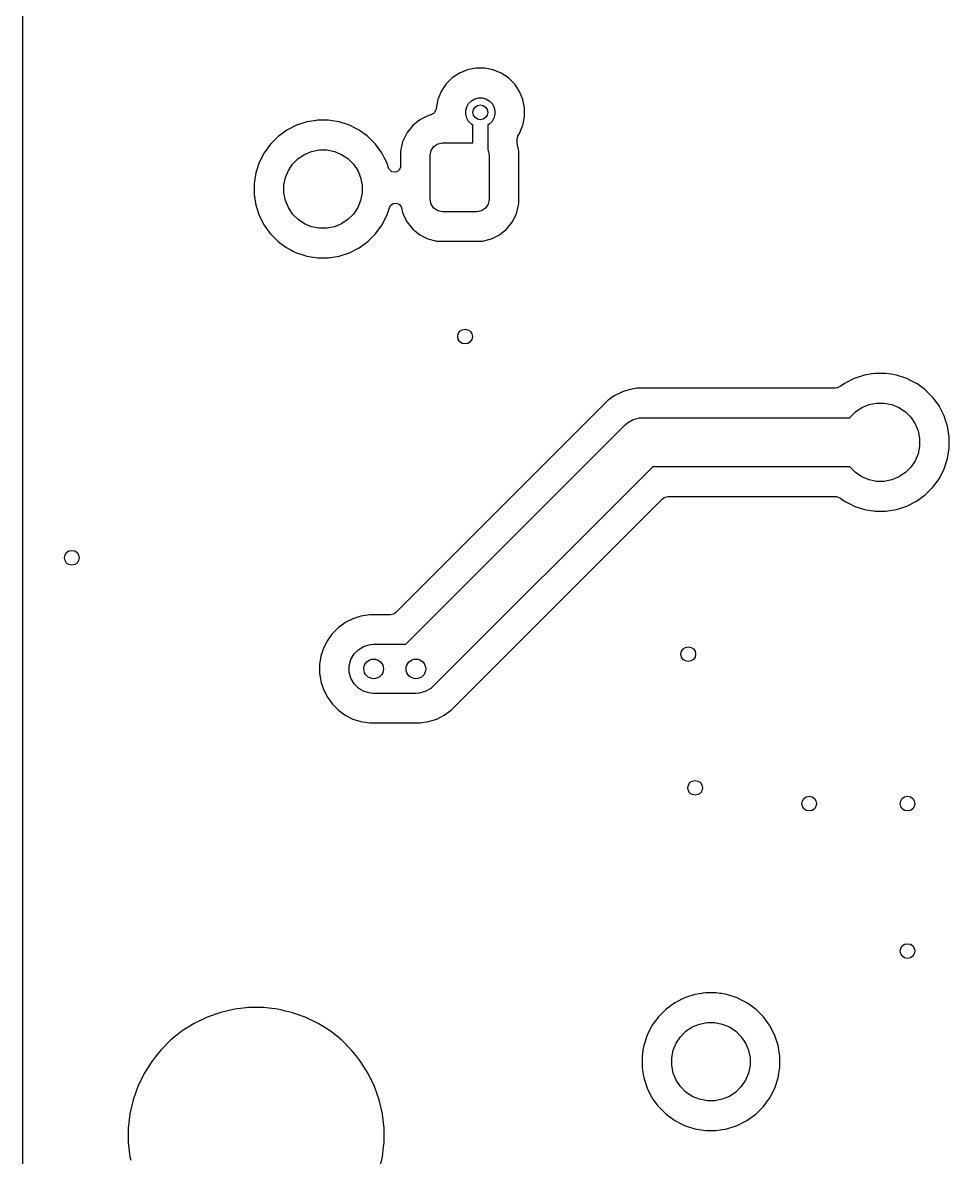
# Model space of a CAD drawing. Header units: inches. Extents: x 1.32 to 5.22, y -7.01 to -1.14.
# Drawn here: x 1.319 to 2.061, y -3.827 to -2.918 of the extents above; entities that cross this region are included whole.
import ezdxf

# ---------------------------------------------------------------- set-up
doc = ezdxf.new("R2010")
doc.units = ezdxf.units.IN
doc.header["$MEASUREMENT"] = 0
doc.layers.add('B.Cu', color=153, linetype='CONTINUOUS', true_color=0x4d7fc4)

msp = doc.modelspace()

# ---------------------------------------------------------------- linework, layer by layer
at = {"layer": 'B.Cu', "linetype": 'CONTINUOUS'}
for p, q in [((1.31892, -3.04684), (1.31892, -2.82886)), ((1.66864, -2.95835), (1.66283, -2.96223)), ((1.67509, -2.95567), (1.66864, -2.95835)), ((1.66864, -2.95835), (1.66864, -2.95835)), ((1.66864, -2.95835), (1.66864, -2.95835)), ((1.68194, -2.95431), (1.67509, -2.95567)), ((1.67509, -2.95567), (1.67509, -2.95567)), ((1.67509, -2.95567), (1.67509, -2.95567)), ((1.68892, -2.95431), (1.68194, -2.95431)), ((1.68194, -2.95431), (1.68194, -2.95431)), ((1.68194, -2.95431), (1.68194, -2.95431)), ((1.68893, -2.95431), (1.68892, -2.95431)), ((1.68892, -2.95431), (1.68892, -2.95431)), ((1.69577, -2.95567), (1.68893, -2.95431)), ((1.70223, -2.95835), (1.69577, -2.95567)), ((1.69577, -2.95567), (1.69577, -2.95567)), ((1.69577, -2.95567), (1.69577, -2.95567)), ((1.70803, -2.96223), (1.70223, -2.95835)), ((1.70223, -2.95835), (1.70223, -2.95835)), ((1.70223, -2.95835), (1.70223, -2.95835)), ((1.70223, -2.95835), (1.70223, -2.95835)), ((1.70223, -2.95835), (1.70223, -2.95835)), ((1.6579, -2.96716), (1.65402, -2.97297)), ((1.66283, -2.96223), (1.6579, -2.96716)), ((1.6579, -2.96716), (1.6579, -2.96716)), ((1.6579, -2.96716), (1.6579, -2.96716)), ((1.66283, -2.96223), (1.66283, -2.96223)), ((1.66283, -2.96223), (1.66283, -2.96223)), ((1.71297, -2.96716), (1.70803, -2.96223)), ((1.70803, -2.96223), (1.70803, -2.96223)), ((1.70803, -2.96223), (1.70803, -2.96223)), ((1.71685, -2.97297), (1.71297, -2.96716)), ((1.71297, -2.96716), (1.71297, -2.96716)), ((1.71297, -2.96716), (1.71297, -2.96716)), ((1.65134, -2.97942), (1.64998, -2.98627)), ((1.65401, -2.97297), (1.65134, -2.97942)), ((1.65134, -2.97942), (1.65134, -2.97942)), ((1.65134, -2.97942), (1.65134, -2.97942)), ((1.65402, -2.97297), (1.65401, -2.97297)), ((1.65402, -2.97297), (1.65402, -2.97297)), ((1.67824, -2.98039), (1.68091, -2.97885)), ((1.68091, -2.97885), (1.68389, -2.97805)), ((1.68389, -2.97805), (1.68697, -2.97805)), ((1.68697, -2.97805), (1.68995, -2.97885)), ((1.68995, -2.97885), (1.69262, -2.98039)), ((1.71952, -2.97942), (1.71685, -2.97297)), ((1.71685, -2.97297), (1.71685, -2.97297)), ((1.72087, -2.98619), (1.71952, -2.97942)), ((1.71952, -2.97942), (1.71952, -2.97942)), ((1.64961, -2.98824), (1.64812, -2.99055)), ((1.64978, -2.98765), (1.64961, -2.98824)), ((1.64995, -2.98651), (1.64978, -2.98765)), ((1.64996, -2.98651), (1.64995, -2.98651)), ((1.64998, -2.98627), (1.64996, -2.98651)), ((1.67372, -2.98822), (1.67452, -2.98524)), ((1.67372, -2.99131), (1.67372, -2.98822)), ((1.67452, -2.98524), (1.67606, -2.98257)), ((1.67606, -2.98257), (1.67824, -2.98039)), ((1.69262, -2.98039), (1.6948, -2.98257)), ((1.6948, -2.98257), (1.69635, -2.98524)), ((1.69635, -2.98524), (1.69714, -2.98822)), ((1.69714, -2.98822), (1.69714, -2.99131)), ((1.72089, -2.98626), (1.72087, -2.98619)), ((1.72089, -2.99326), (1.72089, -2.98626)), ((1.54654, -2.9974), (1.53828, -3.00008)), ((1.55225, -2.9965), (1.54654, -2.9974)), ((1.55282, -2.99641), (1.55225, -2.9965)), ((1.55511, -2.99604), (1.55282, -2.99641)), ((1.56379, -2.99604), (1.55511, -2.99604)), ((1.56665, -2.9965), (1.56379, -2.99604)), ((1.56379, -2.99604), (1.56379, -2.99604)), ((1.56689, -2.99653), (1.56665, -2.9965)), ((1.57236, -2.9974), (1.56689, -2.99653)), ((1.58061, -3.00008), (1.57236, -2.9974)), ((1.57236, -2.9974), (1.57236, -2.9974)), ((1.63698, -2.99564), (1.6313, -3.0002)), ((1.64349, -2.9924), (1.63698, -2.99564)), ((1.6435, -2.9924), (1.64349, -2.9924)), ((1.64585, -2.99182), (1.6435, -2.9924)), ((1.6435, -2.9924), (1.6435, -2.9924)), ((1.64787, -2.99077), (1.64585, -2.99182)), ((1.64812, -2.99055), (1.64787, -2.99077)), ((1.67452, -2.99428), (1.67372, -2.99131)), ((1.67606, -2.99695), (1.67452, -2.99428)), ((1.67824, -2.99913), (1.67606, -2.99695)), ((1.6948, -2.99695), (1.69262, -2.99913)), ((1.69635, -2.99428), (1.6948, -2.99695)), ((1.69714, -2.99131), (1.69635, -2.99428)), ((1.71977, -2.99887), (1.72087, -2.99334)), ((1.72087, -2.99334), (1.72089, -2.99326)), ((1.53055, -3.00402), (1.52353, -3.00912)), ((1.53828, -3.00008), (1.53055, -3.00402)), ((1.53828, -3.00008), (1.53828, -3.00008)), ((1.53828, -3.00008), (1.53828, -3.00008)), ((1.58575, -3.0027), (1.58061, -3.00008)), ((1.58061, -3.00008), (1.58061, -3.00008)), ((1.58833, -3.00402), (1.58575, -3.0027)), ((1.58575, -3.0027), (1.58575, -3.0027)), ((1.58575, -3.0027), (1.58575, -3.0027)), ((1.58835, -3.00402), (1.58833, -3.00402)), ((1.58864, -3.00424), (1.58835, -3.00402)), ((1.58866, -3.00425), (1.58864, -3.00424)), ((1.59469, -3.00863), (1.58866, -3.00425)), ((1.62674, -3.00588), (1.62351, -3.01239)), ((1.6313, -3.0002), (1.62674, -3.00588)), ((1.62674, -3.00588), (1.62674, -3.00588)), ((1.6313, -3.0002), (1.6313, -3.0002)), ((1.67953, -2.99988), (1.67824, -2.99913)), ((1.67953, -3.01417), (1.67953, -2.99988)), ((1.69262, -2.99913), (1.69134, -2.99988)), ((1.69134, -2.99988), (1.69134, -3.0196)), ((1.71617, -3.00757), (1.71685, -3.00656)), ((1.71685, -3.00656), (1.71952, -3.0001)), ((1.71952, -3.0001), (1.71977, -2.99887)), ((1.51739, -3.01526), (1.51229, -3.02228)), ((1.52353, -3.00912), (1.51739, -3.01526)), ((1.51739, -3.01526), (1.51739, -3.01526)), ((1.52353, -3.00912), (1.52353, -3.00912)), ((1.59537, -3.00912), (1.59469, -3.00863)), ((1.60151, -3.01526), (1.59537, -3.00912)), ((1.59537, -3.00912), (1.59537, -3.00912)), ((1.59537, -3.00912), (1.59537, -3.00912)), ((1.59537, -3.00912), (1.59537, -3.00912)), ((1.60575, -3.0211), (1.60151, -3.01526)), ((1.60151, -3.01526), (1.60151, -3.01526)), ((1.60151, -3.01526), (1.60151, -3.01526)), ((1.60151, -3.01526), (1.60151, -3.01526)), ((1.6235, -3.0124), (1.62174, -3.01947)), ((1.62351, -3.01239), (1.6235, -3.0124)), ((1.64816, -3.01706), (1.65135, -3.01492)), ((1.65135, -3.01492), (1.65512, -3.01417)), ((1.65512, -3.01417), (1.67953, -3.01417)), ((1.71498, -3.01154), (1.71518, -3.01016)), ((1.71498, -3.01427), (1.71498, -3.01154)), ((1.71502, -3.01486), (1.71498, -3.01427)), ((1.71509, -3.01545), (1.71502, -3.01486)), ((1.7152, -3.01603), (1.71509, -3.01545)), ((1.71518, -3.01016), (1.71555, -3.00891)), ((1.71605, -3.01947), (1.7152, -3.01603)), ((1.71555, -3.00891), (1.71617, -3.00757)), ((1.51229, -3.02228), (1.50835, -3.03002)), ((1.53947, -3.02683), (1.5446, -3.0234)), ((1.5446, -3.0234), (1.55031, -3.02104)), ((1.55031, -3.02104), (1.55636, -3.01984)), ((1.55636, -3.01984), (1.56254, -3.01984)), ((1.56254, -3.01984), (1.56859, -3.02104)), ((1.56859, -3.02104), (1.5743, -3.0234)), ((1.5743, -3.0234), (1.57943, -3.02683)), ((1.60661, -3.02228), (1.60575, -3.0211)), ((1.6085, -3.02599), (1.60661, -3.02228)), ((1.62174, -3.01947), (1.62163, -3.0211)), ((1.62163, -3.0211), (1.62163, -3.03261)), ((1.64528, -3.02402), (1.64602, -3.02025)), ((1.64528, -3.05945), (1.64528, -3.02402)), ((1.64602, -3.02025), (1.64816, -3.01706)), ((1.69134, -3.0196), (1.69177, -3.02025)), ((1.69177, -3.02025), (1.69252, -3.02402)), ((1.69252, -3.02402), (1.69252, -3.05945)), ((1.71616, -3.0211), (1.71605, -3.01947)), ((1.71616, -3.04684), (1.71616, -3.0211)), ((1.50835, -3.03002), (1.50567, -3.03827)), ((1.50835, -3.03002), (1.50835, -3.03002)), ((1.50835, -3.03002), (1.50835, -3.03002)), ((1.53167, -3.03633), (1.5351, -3.0312)), ((1.5351, -3.0312), (1.53947, -3.02683)), ((1.57943, -3.02683), (1.5838, -3.0312)), ((1.5838, -3.0312), (1.58723, -3.03633)), ((1.61055, -3.03002), (1.6085, -3.02599)), ((1.61132, -3.03241), (1.61055, -3.03002)), ((1.61055, -3.03002), (1.61055, -3.03002)), ((1.6119, -3.03419), (1.61132, -3.03241)), ((1.61132, -3.03241), (1.61132, -3.03241)), ((1.61248, -3.03538), (1.6119, -3.03419)), ((1.62136, -3.03425), (1.62098, -3.03484)), ((1.62144, -3.03399), (1.62136, -3.03425)), ((1.62158, -3.03337), (1.62144, -3.03399)), ((1.62163, -3.03261), (1.62152, -3.03298)), ((1.62152, -3.03298), (1.62158, -3.03337)), ((1.50567, -3.03827), (1.50431, -3.04684)), ((1.5281, -3.04809), (1.52931, -3.04204)), ((1.52931, -3.04204), (1.53167, -3.03633)), ((1.58723, -3.03633), (1.58959, -3.04204)), ((1.58959, -3.04204), (1.59079, -3.04809)), ((1.61261, -3.03557), (1.61248, -3.03538)), ((1.61465, -3.03732), (1.61261, -3.03557)), ((1.61737, -3.03771), (1.61465, -3.03732)), ((1.61987, -3.03656), (1.61737, -3.03771)), ((1.62054, -3.03553), (1.61987, -3.03656)), ((1.62086, -3.03525), (1.62054, -3.03553)), ((1.62098, -3.03484), (1.62086, -3.03525)), ((1.31892, -3.43202), (1.31892, -3.04684)), ((1.50431, -3.04684), (1.50431, -3.05552)), ((1.5281, -3.05427), (1.5281, -3.04809)), ((1.59079, -3.04809), (1.59079, -3.05427)), ((1.71616, -3.06236), (1.71616, -3.04684)), ((1.50431, -3.05552), (1.50567, -3.06409)), ((1.52931, -3.06032), (1.5281, -3.05427)), ((1.53167, -3.06603), (1.52931, -3.06032)), ((1.58959, -3.06032), (1.58723, -3.06603)), ((1.59079, -3.05427), (1.58959, -3.06032)), ((1.64602, -3.06322), (1.64528, -3.05945)), ((1.69252, -3.05945), (1.69177, -3.06322)), ((1.50567, -3.06409), (1.50835, -3.07235)), ((1.5351, -3.07116), (1.53167, -3.06603)), ((1.53947, -3.07553), (1.5351, -3.07116)), ((1.5838, -3.07116), (1.57943, -3.07553)), ((1.58723, -3.06603), (1.5838, -3.07116)), ((1.61055, -3.07235), (1.61258, -3.06608)), ((1.61258, -3.06608), (1.6132, -3.06484)), ((1.6132, -3.06484), (1.61345, -3.06447)), ((1.61345, -3.06447), (1.61558, -3.06273)), ((1.61558, -3.06273), (1.61831, -3.06241)), ((1.61831, -3.06241), (1.62078, -3.06363)), ((1.62078, -3.06363), (1.62083, -3.06367)), ((1.62083, -3.06367), (1.62204, -3.0654)), ((1.62204, -3.0654), (1.62204, -3.06541)), ((1.62204, -3.06541), (1.62227, -3.0661)), ((1.62227, -3.0661), (1.6235, -3.07106)), ((1.6235, -3.07106), (1.6235, -3.07106)), ((1.6235, -3.07106), (1.6235, -3.07106)), ((1.6235, -3.07106), (1.62674, -3.07759)), ((1.64816, -3.06641), (1.64602, -3.06322)), ((1.65135, -3.06854), (1.64816, -3.06641)), ((1.65512, -3.06929), (1.65135, -3.06854)), ((1.68268, -3.06929), (1.65512, -3.06929)), ((1.68644, -3.06854), (1.68268, -3.06929)), ((1.68964, -3.06641), (1.68644, -3.06854)), ((1.69177, -3.06322), (1.68964, -3.06641)), ((1.71106, -3.07759), (1.71429, -3.07106)), ((1.71429, -3.07106), (1.71605, -3.064)), ((1.71605, -3.064), (1.71616, -3.06236)), ((1.50835, -3.07235), (1.50835, -3.07235)), ((1.50835, -3.07235), (1.50835, -3.07235)), ((1.50835, -3.07235), (1.51229, -3.08008)), ((1.51229, -3.08008), (1.51618, -3.08543)), ((1.5446, -3.07896), (1.53947, -3.07553)), ((1.55031, -3.08132), (1.5446, -3.07896)), ((1.5743, -3.07896), (1.56859, -3.08132)), ((1.57943, -3.07553), (1.5743, -3.07896)), ((1.60151, -3.0871), (1.60661, -3.08008)), ((1.60661, -3.08008), (1.61055, -3.07235)), ((1.62674, -3.07759), (1.6313, -3.08327)), ((1.70649, -3.08327), (1.71106, -3.07759)), ((1.51618, -3.08543), (1.51739, -3.0871)), ((1.51739, -3.0871), (1.51739, -3.0871)), ((1.51739, -3.0871), (1.51739, -3.0871)), ((1.51739, -3.0871), (1.52353, -3.09324)), ((1.55636, -3.08253), (1.55031, -3.08132)), ((1.56254, -3.08253), (1.55636, -3.08253)), ((1.56859, -3.08132), (1.56254, -3.08253)), ((1.59537, -3.09324), (1.60151, -3.0871)), ((1.6313, -3.08327), (1.6313, -3.08327)), ((1.6313, -3.08327), (1.6313, -3.08327)), ((1.6313, -3.08327), (1.634, -3.08543)), ((1.634, -3.08543), (1.63698, -3.08783)), ((1.63698, -3.08783), (1.6435, -3.09106)), ((1.69429, -3.09106), (1.70082, -3.08783)), ((1.70082, -3.08783), (1.70649, -3.08327)), ((1.52353, -3.09324), (1.52353, -3.09324)), ((1.52353, -3.09324), (1.52353, -3.09324)), ((1.52353, -3.09324), (1.52965, -3.09769)), ((1.52965, -3.09769), (1.52965, -3.09769)), ((1.52965, -3.09769), (1.5301, -3.09801)), ((1.5301, -3.09801), (1.53055, -3.09834)), ((1.53055, -3.09834), (1.53055, -3.09834)), ((1.53055, -3.09834), (1.5336, -3.0999)), ((1.58061, -3.10228), (1.58835, -3.09834)), ((1.58835, -3.09834), (1.59537, -3.09324)), ((1.6435, -3.09106), (1.64955, -3.09257)), ((1.64955, -3.09257), (1.65039, -3.09278)), ((1.65039, -3.09278), (1.6505, -3.09281)), ((1.6505, -3.09281), (1.65058, -3.09283)), ((1.65058, -3.09283), (1.6506, -3.09283)), ((1.6506, -3.09283), (1.65074, -3.09283)), ((1.65074, -3.09283), (1.65221, -3.09293)), ((1.65221, -3.09293), (1.65221, -3.09293)), ((1.65221, -3.09293), (1.68559, -3.09293)), ((1.68559, -3.09293), (1.68722, -3.09282)), ((1.68559, -3.09293), (1.68559, -3.09293)), ((1.68722, -3.09282), (1.69429, -3.09106)), ((1.5336, -3.0999), (1.53594, -3.10109)), ((1.53594, -3.10109), (1.53828, -3.10228)), ((1.53828, -3.10228), (1.53828, -3.10228)), ((1.53828, -3.10228), (1.53828, -3.10228)), ((1.53828, -3.10228), (1.54241, -3.10362)), ((1.54241, -3.10362), (1.54654, -3.10496)), ((1.54654, -3.10496), (1.55511, -3.10632)), ((1.55511, -3.10632), (1.55511, -3.10632)), ((1.55511, -3.10632), (1.56379, -3.10632)), ((1.56379, -3.10632), (1.57236, -3.10496)), ((1.56379, -3.10632), (1.56379, -3.10632)), ((1.57236, -3.10496), (1.58061, -3.10228)), ((1.97701, -3.20678), (1.97358, -3.20927)), ((1.98474, -3.20284), (1.97701, -3.20678)), ((1.99299, -3.20016), (1.98474, -3.20284)), ((1.98474, -3.20284), (1.98474, -3.20284)), ((1.98474, -3.20284), (1.98474, -3.20284)), ((1.99871, -3.19925), (1.99299, -3.20016)), ((1.99928, -3.19916), (1.99871, -3.19925)), ((2.00157, -3.1988), (1.99928, -3.19916)), ((2.01024, -3.1988), (2.00157, -3.1988)), ((2.00157, -3.1988), (2.00157, -3.1988)), ((2.01025, -3.1988), (2.01024, -3.1988)), ((2.01453, -3.19948), (2.01025, -3.1988)), ((2.01882, -3.20016), (2.01453, -3.19948)), ((2.02707, -3.20284), (2.01882, -3.20016)), ((2.01882, -3.20016), (2.01882, -3.20016)), ((2.03165, -3.20517), (2.02707, -3.20284)), ((2.02707, -3.20284), (2.02707, -3.20284)), ((2.03479, -3.20677), (2.03165, -3.20517)), ((2.03165, -3.20517), (2.03165, -3.20517)), ((2.03165, -3.20517), (2.03165, -3.20517)), ((2.0348, -3.20678), (2.03479, -3.20677)), ((2.0351, -3.20699), (2.0348, -3.20678)), ((2.03511, -3.207), (2.0351, -3.20699)), ((2.04029, -3.21077), (2.03511, -3.207)), ((1.79872, -3.21378), (1.79265, -3.21688)), ((1.79924, -3.21362), (1.79872, -3.21378)), ((1.79872, -3.21378), (1.79872, -3.21378)), ((1.80521, -3.21168), (1.79924, -3.21362)), ((1.79924, -3.21362), (1.79924, -3.21362)), ((1.80551, -3.21163), (1.80521, -3.21168)), ((1.80559, -3.21162), (1.80551, -3.21163)), ((1.81115, -3.21074), (1.80559, -3.21162)), ((1.80559, -3.21162), (1.80559, -3.21162)), ((1.81155, -3.21067), (1.81115, -3.21074)), ((1.81115, -3.21074), (1.81115, -3.21074)), ((1.81194, -3.21061), (1.81155, -3.21067)), ((1.81155, -3.21067), (1.81155, -3.21067)), ((1.96956, -3.21061), (1.81194, -3.21061)), ((1.9712, -3.21033), (1.96956, -3.21061)), ((1.972, -3.21004), (1.9712, -3.21033)), ((1.97236, -3.20991), (1.972, -3.21004)), ((1.97358, -3.20927), (1.97236, -3.20991)), ((2.04183, -3.21188), (2.04029, -3.21077)), ((2.04796, -3.21802), (2.04183, -3.21188)), ((2.04183, -3.21188), (2.04183, -3.21188)), ((2.04183, -3.21188), (2.04183, -3.21188)), ((2.04183, -3.21188), (2.04183, -3.21188)), ((1.78731, -3.22071), (1.61784, -3.39018)), ((1.7876, -3.22055), (1.78731, -3.22071)), ((1.78791, -3.22033), (1.7876, -3.22055)), ((1.79265, -3.21688), (1.78791, -3.22032)), ((1.78791, -3.22032), (1.78791, -3.22033)), ((1.79265, -3.21688), (1.79265, -3.21688)), ((1.99106, -3.22616), (1.99676, -3.2238)), ((1.99676, -3.2238), (2.00282, -3.22259)), ((2.00282, -3.22259), (2.00899, -3.22259)), ((2.00899, -3.22259), (2.01505, -3.2238)), ((2.01505, -3.2238), (2.02075, -3.22616)), ((2.05005, -3.22089), (2.04796, -3.21802)), ((2.04796, -3.21802), (2.04796, -3.21802)), ((2.04796, -3.21802), (2.04796, -3.21802)), ((2.04796, -3.21802), (2.04796, -3.21802)), ((2.05174, -3.22322), (2.05005, -3.22089)), ((2.05306, -3.22504), (2.05174, -3.22322)), ((2.05317, -3.22524), (2.05306, -3.22504)), ((2.057, -3.23277), (2.05317, -3.22524)), ((2.05317, -3.22524), (2.05317, -3.22524)), ((2.05317, -3.22524), (2.05317, -3.22524)), ((2.05317, -3.22524), (2.05317, -3.22524)), ((1.80887, -3.23547), (1.81278, -3.23442)), ((1.81278, -3.23442), (1.81279, -3.23442)), ((1.81279, -3.23442), (1.81535, -3.23425)), ((1.81535, -3.23425), (1.98136, -3.23425)), ((1.98136, -3.23425), (1.98156, -3.23396)), ((1.98156, -3.23396), (1.98592, -3.22959)), ((1.98592, -3.22959), (1.99106, -3.22616)), ((2.02075, -3.22616), (2.02589, -3.22959)), ((2.02589, -3.22959), (2.03025, -3.23396)), ((2.03025, -3.23396), (2.03368, -3.23909)), ((2.05785, -3.23539), (2.057, -3.23277)), ((2.057, -3.23277), (2.057, -3.23277)), ((1.6257, -3.41575), (1.80143, -3.24002)), ((1.80143, -3.24002), (1.80337, -3.23832)), ((1.80337, -3.23832), (1.80782, -3.23575)), ((1.80337, -3.23832), (1.80337, -3.23832)), ((1.80782, -3.23575), (1.80887, -3.23547)), ((2.03368, -3.23909), (2.03605, -3.24479)), ((2.05969, -3.24103), (2.05785, -3.23539)), ((2.06104, -3.2496), (2.05969, -3.24103)), ((2.03605, -3.24479), (2.03725, -3.25085)), ((2.03725, -3.25085), (2.03725, -3.25702)), ((2.06104, -3.25828), (2.06104, -3.2496)), ((2.03725, -3.25702), (2.03605, -3.26308)), ((2.05969, -3.26685), (2.06104, -3.25828)), ((2.03368, -3.26878), (2.03025, -3.27392)), ((2.03605, -3.26308), (2.03368, -3.26878)), ((2.057, -3.2751), (2.05969, -3.26685)), ((1.82351, -3.27362), (1.64778, -3.44935)), ((1.98136, -3.27362), (1.82351, -3.27362)), ((1.98156, -3.27392), (1.98136, -3.27362)), ((1.98592, -3.27828), (1.98156, -3.27392)), ((1.99106, -3.28171), (1.98592, -3.27828)), ((2.02589, -3.27828), (2.02075, -3.28171)), ((2.03025, -3.27392), (2.02589, -3.27828)), ((2.05306, -3.28284), (2.057, -3.2751)), ((1.99676, -3.28408), (1.99106, -3.28171)), ((2.00282, -3.28528), (1.99676, -3.28408)), ((2.00899, -3.28528), (2.00282, -3.28528)), ((2.01505, -3.28408), (2.00899, -3.28528)), ((2.02075, -3.28171), (2.01505, -3.28408)), ((2.04796, -3.28986), (2.05306, -3.28284)), ((1.83249, -3.29836), (1.8334, -3.29786)), ((1.8334, -3.29786), (1.83574, -3.29726)), ((1.83574, -3.29726), (1.96945, -3.29726)), ((1.96945, -3.29726), (1.97082, -3.29746)), ((1.97082, -3.29746), (1.972, -3.29781)), ((1.972, -3.29781), (1.97349, -3.29854)), ((2.0348, -3.3011), (2.04183, -3.29599)), ((2.04183, -3.29599), (2.04796, -3.28986)), ((1.66208, -3.46848), (1.83137, -3.29919)), ((1.83137, -3.29919), (1.83249, -3.29836)), ((1.97349, -3.29854), (1.9737, -3.29869)), ((1.9737, -3.29869), (1.97701, -3.3011)), ((1.97701, -3.3011), (1.98191, -3.30359)), ((1.98191, -3.30359), (1.98474, -3.30504)), ((1.98474, -3.30504), (1.98474, -3.30504)), ((1.98474, -3.30504), (1.98474, -3.30504)), ((1.98474, -3.30504), (1.98474, -3.30504)), ((1.98474, -3.30504), (1.98887, -3.30638)), ((1.98887, -3.30638), (1.99299, -3.30772)), ((2.01882, -3.30772), (2.02707, -3.30504)), ((2.02707, -3.30504), (2.0348, -3.3011)), ((1.99299, -3.30772), (2.00157, -3.30907)), ((2.00157, -3.30907), (2.00157, -3.30907)), ((2.00157, -3.30907), (2.01024, -3.30907)), ((2.01024, -3.30907), (2.01882, -3.30772)), ((2.01024, -3.30907), (2.01024, -3.30907)), ((1.58337, -3.39528), (1.57729, -3.39838)), ((1.58985, -3.39317), (1.58337, -3.39528)), ((1.59503, -3.39235), (1.58985, -3.39317)), ((1.59659, -3.39211), (1.59503, -3.39235)), ((1.59503, -3.39235), (1.59503, -3.39235)), ((1.61348, -3.39211), (1.59659, -3.39211)), ((1.61582, -3.39151), (1.61348, -3.39211)), ((1.61673, -3.39101), (1.61582, -3.39151)), ((1.61784, -3.39018), (1.61673, -3.39101)), ((1.57195, -3.40221), (1.56678, -3.40738)), ((1.57224, -3.40205), (1.57195, -3.40221)), ((1.57422, -3.40061), (1.57224, -3.40205)), ((1.57729, -3.39838), (1.57422, -3.40061)), ((1.57729, -3.39838), (1.57729, -3.39838)), ((1.57729, -3.39838), (1.57729, -3.39838)), ((1.56294, -3.41273), (1.55985, -3.4188)), ((1.56608, -3.4084), (1.56294, -3.41272)), ((1.56294, -3.41272), (1.56294, -3.41273)), ((1.56661, -3.40767), (1.56608, -3.4084)), ((1.56608, -3.4084), (1.56608, -3.4084)), ((1.56678, -3.40738), (1.56661, -3.40767)), ((1.59247, -3.41725), (1.59743, -3.41592)), ((1.59743, -3.41592), (1.6, -3.41575)), ((1.6, -3.41575), (1.6257, -3.41575)), ((1.55774, -3.42529), (1.55667, -3.43202)), ((1.55985, -3.4188), (1.55774, -3.42529)), ((1.58181, -3.4279), (1.58438, -3.42345)), ((1.58438, -3.42345), (1.58802, -3.41982)), ((1.58802, -3.41982), (1.59247, -3.41725)), ((1.31892, -3.63824), (1.31892, -3.43202)), ((1.55667, -3.43202), (1.55667, -3.43884)), ((1.58048, -3.43286), (1.58181, -3.4279)), ((1.58048, -3.438), (1.58048, -3.43286)), ((1.55667, -3.43884), (1.55763, -3.4449)), ((1.58181, -3.44297), (1.58048, -3.438)), ((1.58438, -3.44742), (1.58181, -3.44297)), ((1.55763, -3.4449), (1.55774, -3.44558)), ((1.55774, -3.44558), (1.55774, -3.44558)), ((1.55774, -3.44558), (1.55774, -3.44558)), ((1.55774, -3.44558), (1.55985, -3.45206)), ((1.55985, -3.45206), (1.56294, -3.45814)), ((1.58802, -3.45105), (1.58438, -3.44742)), ((1.59247, -3.45362), (1.58802, -3.45105)), ((1.64584, -3.45105), (1.64139, -3.45362)), ((1.64778, -3.44935), (1.64584, -3.45105)), ((1.64584, -3.45105), (1.64584, -3.45105)), ((1.56294, -3.45814), (1.56695, -3.46366)), ((1.59743, -3.45495), (1.59247, -3.45362)), ((1.6, -3.45512), (1.59743, -3.45495)), ((1.63386, -3.45512), (1.6, -3.45512)), ((1.63643, -3.45495), (1.63386, -3.45512)), ((1.64139, -3.45362), (1.63643, -3.45495)), ((1.63643, -3.45495), (1.63643, -3.45495)), ((1.56695, -3.46366), (1.57177, -3.46848)), ((1.57177, -3.46848), (1.57729, -3.47249)), ((1.65657, -3.47249), (1.66208, -3.46848)), ((1.57729, -3.47249), (1.58337, -3.47559)), ((1.58337, -3.47559), (1.58985, -3.47769)), ((1.58985, -3.47769), (1.59659, -3.47876)), ((1.59659, -3.47876), (1.59659, -3.47876)), ((1.59659, -3.47876), (1.63727, -3.47876)), ((1.63727, -3.47876), (1.644, -3.47769)), ((1.63727, -3.47876), (1.63727, -3.47876)), ((1.644, -3.47769), (1.65049, -3.47559)), ((1.65049, -3.47559), (1.65657, -3.47249)), ((1.31892, -3.8033), (1.31892, -3.63824)), ((1.85717, -3.69622), (1.84891, -3.6989)), ((1.86288, -3.69531), (1.85717, -3.69622)), ((1.86345, -3.69522), (1.86288, -3.69531)), ((1.86574, -3.69486), (1.86345, -3.69522)), ((1.87442, -3.69486), (1.86574, -3.69486)), ((1.87728, -3.69531), (1.87442, -3.69486)), ((1.87442, -3.69486), (1.87442, -3.69486)), ((1.87849, -3.69551), (1.87728, -3.69531)), ((1.88299, -3.69622), (1.87849, -3.69551)), ((1.89124, -3.6989), (1.88299, -3.69622)), ((1.88299, -3.69622), (1.88299, -3.69622)), ((1.50016, -3.70667), (1.48873, -3.70796)), ((1.51166, -3.70667), (1.50016, -3.70667)), ((1.50016, -3.70667), (1.50016, -3.70667)), ((1.50016, -3.70667), (1.50016, -3.70667)), ((1.52308, -3.70796), (1.51166, -3.70667)), ((1.51166, -3.70667), (1.51166, -3.70667)), ((1.51166, -3.70667), (1.51166, -3.70667)), ((1.84118, -3.70284), (1.83416, -3.70794)), ((1.84891, -3.6989), (1.84118, -3.70284)), ((1.84891, -3.6989), (1.84891, -3.6989)), ((1.84891, -3.6989), (1.84891, -3.6989)), ((1.89512, -3.70088), (1.89124, -3.6989)), ((1.89124, -3.6989), (1.89124, -3.6989)), ((1.89896, -3.70283), (1.89512, -3.70088)), ((1.89512, -3.70088), (1.89512, -3.70088)), ((1.89512, -3.70088), (1.89512, -3.70088)), ((1.89898, -3.70284), (1.89896, -3.70283)), ((1.89927, -3.70306), (1.89898, -3.70284)), ((1.89898, -3.70284), (1.89898, -3.70284)), ((1.89898, -3.70284), (1.89898, -3.70284)), ((1.89898, -3.70284), (1.89898, -3.70284)), ((1.89929, -3.70307), (1.89927, -3.70306)), ((1.90555, -3.70762), (1.89929, -3.70307)), ((1.46666, -3.71432), (1.4563, -3.71931)), ((1.4775, -3.71053), (1.46666, -3.71432)), ((1.47752, -3.71052), (1.4775, -3.71053)), ((1.48873, -3.70796), (1.47752, -3.71052)), ((1.48873, -3.70796), (1.48873, -3.70796)), ((1.48873, -3.70796), (1.48873, -3.70796)), ((1.52309, -3.70796), (1.52308, -3.70796)), ((1.52308, -3.70796), (1.52308, -3.70796)), ((1.52313, -3.70797), (1.52309, -3.70796)), ((1.52564, -3.70854), (1.52313, -3.70797)), ((1.52951, -3.70943), (1.52564, -3.70854)), ((1.52564, -3.70854), (1.52564, -3.70854)), ((1.53429, -3.71052), (1.52951, -3.70943)), ((1.53431, -3.71053), (1.53429, -3.71052)), ((1.53662, -3.71133), (1.53431, -3.71053)), ((1.54515, -3.71432), (1.53662, -3.71133)), ((1.55551, -3.71931), (1.54515, -3.71432)), ((1.82802, -3.71408), (1.82292, -3.7211)), ((1.83416, -3.70794), (1.82802, -3.71408)), ((1.82802, -3.71408), (1.82802, -3.71408)), ((1.83416, -3.70794), (1.83416, -3.70794)), ((1.906, -3.70794), (1.90555, -3.70762)), ((1.91214, -3.71408), (1.906, -3.70794)), ((1.906, -3.70794), (1.906, -3.70794)), ((1.906, -3.70794), (1.906, -3.70794)), ((1.906, -3.70794), (1.906, -3.70794)), ((1.91468, -3.71758), (1.91214, -3.71408)), ((1.91214, -3.71408), (1.91214, -3.71408)), ((1.91214, -3.71408), (1.91214, -3.71408)), ((1.4563, -3.71931), (1.44657, -3.72542)), ((1.55552, -3.71931), (1.55551, -3.71931)), ((1.55556, -3.71934), (1.55552, -3.71931)), ((1.55836, -3.7211), (1.55556, -3.71934)), ((1.56524, -3.72542), (1.55836, -3.7211)), ((1.82292, -3.7211), (1.81898, -3.72883)), ((1.8501, -3.72565), (1.85523, -3.72222)), ((1.85523, -3.72222), (1.86094, -3.71986)), ((1.86094, -3.71986), (1.86699, -3.71866)), ((1.86699, -3.71866), (1.87317, -3.71866)), ((1.87317, -3.71866), (1.87922, -3.71986)), ((1.87922, -3.71986), (1.88493, -3.72222)), ((1.88493, -3.72222), (1.89006, -3.72565)), ((1.91724, -3.7211), (1.91468, -3.71758)), ((1.91468, -3.71758), (1.91468, -3.71758)), ((1.91468, -3.71758), (1.91468, -3.71758)), ((1.91972, -3.72597), (1.91724, -3.7211)), ((1.43758, -3.73259), (1.42944, -3.74073)), ((1.44277, -3.72845), (1.43758, -3.73259)), ((1.44657, -3.72542), (1.44277, -3.72845)), ((1.44657, -3.72542), (1.44657, -3.72542)), ((1.44657, -3.72542), (1.44657, -3.72542)), ((1.57423, -3.73259), (1.56524, -3.72542)), ((1.58237, -3.74073), (1.57423, -3.73259)), ((1.81898, -3.72884), (1.8163, -3.73709)), ((1.81898, -3.72883), (1.81898, -3.72883)), ((1.81898, -3.72883), (1.81898, -3.72884)), ((1.8423, -3.73515), (1.84573, -3.73002)), ((1.84573, -3.73002), (1.8501, -3.72565)), ((1.89006, -3.72565), (1.89443, -3.73002)), ((1.89443, -3.73002), (1.89786, -3.73515)), ((1.92097, -3.72844), (1.91972, -3.72597)), ((1.92119, -3.72887), (1.92097, -3.72844)), ((1.92124, -3.72902), (1.92119, -3.72887)), ((1.92386, -3.73709), (1.92124, -3.72902)), ((1.42944, -3.74073), (1.42678, -3.74406)), ((1.5863, -3.74566), (1.58237, -3.74073)), ((1.81572, -3.74073), (1.81494, -3.74566)), ((1.8163, -3.73709), (1.81572, -3.74071)), ((1.81572, -3.74071), (1.81572, -3.74072)), ((1.81572, -3.74072), (1.81572, -3.74073)), ((1.83873, -3.74691), (1.83994, -3.74086)), ((1.83994, -3.74086), (1.8423, -3.73515)), ((1.89786, -3.73515), (1.90022, -3.74086)), ((1.90022, -3.74086), (1.90142, -3.74691)), ((1.92522, -3.74566), (1.92386, -3.73709)), ((1.42228, -3.74972), (1.41616, -3.75945)), ((1.42678, -3.74406), (1.42228, -3.74972)), ((1.42228, -3.74972), (1.42228, -3.74972)), ((1.42228, -3.74972), (1.42228, -3.74972)), ((1.58954, -3.74972), (1.5863, -3.74566)), ((1.59565, -3.75945), (1.58954, -3.74972)), ((1.81494, -3.74566), (1.81494, -3.74584)), ((1.81494, -3.74584), (1.81494, -3.75434)), ((1.83873, -3.75309), (1.83873, -3.74691)), ((1.90142, -3.74691), (1.90142, -3.75309)), ((1.92522, -3.75434), (1.92522, -3.74566)), ((1.41616, -3.75945), (1.41117, -3.76981)), ((1.60064, -3.76981), (1.59565, -3.75945)), ((1.81494, -3.75434), (1.81562, -3.75863)), ((1.81562, -3.75863), (1.8163, -3.76291)), ((1.83994, -3.75914), (1.83873, -3.75309)), ((1.8423, -3.76485), (1.83994, -3.75914)), ((1.90022, -3.75914), (1.89786, -3.76485)), ((1.90142, -3.75309), (1.90022, -3.75914)), ((1.92386, -3.76291), (1.92522, -3.75434)), ((1.41117, -3.76981), (1.40738, -3.78065)), ((1.60444, -3.78067), (1.60064, -3.76981)), ((1.8163, -3.76291), (1.81898, -3.77116)), ((1.84573, -3.76998), (1.8423, -3.76485)), ((1.8501, -3.77435), (1.84573, -3.76998)), ((1.89443, -3.76998), (1.89006, -3.77435)), ((1.89786, -3.76485), (1.89443, -3.76998)), ((1.92118, -3.77117), (1.92386, -3.76291)), ((1.81898, -3.77116), (1.81898, -3.77117)), ((1.81898, -3.77117), (1.81898, -3.77117)), ((1.81898, -3.77117), (1.82292, -3.7789)), ((1.82292, -3.7789), (1.82753, -3.78524)), ((1.85523, -3.77778), (1.8501, -3.77435)), ((1.86094, -3.78014), (1.85523, -3.77778)), ((1.88493, -3.77778), (1.87922, -3.78014)), ((1.89006, -3.77435), (1.88493, -3.77778)), ((1.91214, -3.78592), (1.91724, -3.7789)), ((1.91724, -3.7789), (1.92118, -3.77117)), ((1.40737, -3.78067), (1.40481, -3.79188)), ((1.40738, -3.78065), (1.40737, -3.78067)), ((1.607, -3.79188), (1.60444, -3.78067)), ((1.82753, -3.78524), (1.82802, -3.78592)), ((1.82802, -3.78592), (1.82802, -3.78592)), ((1.82802, -3.78592), (1.82802, -3.78592)), ((1.82802, -3.78592), (1.83416, -3.79206)), ((1.86699, -3.78134), (1.86094, -3.78014)), ((1.87317, -3.78134), (1.86699, -3.78134)), ((1.87922, -3.78014), (1.87317, -3.78134)), ((1.906, -3.79206), (1.91214, -3.78592)), ((1.40481, -3.79188), (1.40352, -3.8033)), ((1.40481, -3.79188), (1.40481, -3.79188)), ((1.40481, -3.79188), (1.40481, -3.79188)), ((1.60702, -3.79206), (1.607, -3.79188)), ((1.607, -3.79188), (1.607, -3.79188)), ((1.607, -3.79188), (1.607, -3.79188)), ((1.60829, -3.80331), (1.60702, -3.79206)), ((1.83416, -3.79206), (1.83416, -3.79206)), ((1.83416, -3.79206), (1.83416, -3.79206)), ((1.83416, -3.79206), (1.83416, -3.79206)), ((1.83416, -3.79206), (1.83416, -3.79206)), ((1.83416, -3.79206), (1.83416, -3.79206)), ((1.83416, -3.79206), (1.84003, -3.79632)), ((1.84003, -3.79632), (1.84003, -3.79632)), ((1.84003, -3.79632), (1.8406, -3.79674)), ((1.8406, -3.79674), (1.84118, -3.79716)), ((1.84118, -3.79716), (1.84118, -3.79716)), ((1.84118, -3.79716), (1.84624, -3.79973)), ((1.89124, -3.8011), (1.89898, -3.79716)), ((1.89898, -3.79716), (1.906, -3.79206)), ((1.31892, -3.9532), (1.31892, -3.8033)), ((1.40352, -3.8033), (1.40352, -3.81481)), ((1.60829, -3.8148), (1.60829, -3.80331)), ((1.84624, -3.79973), (1.84891, -3.8011)), ((1.84891, -3.8011), (1.84891, -3.8011)), ((1.84891, -3.8011), (1.85208, -3.80213)), ((1.85208, -3.80213), (1.85717, -3.80378)), ((1.85717, -3.80378), (1.86574, -3.80514)), ((1.86574, -3.80514), (1.86574, -3.80514)), ((1.86574, -3.80514), (1.87442, -3.80514)), ((1.87442, -3.80514), (1.88299, -3.80378)), ((1.87442, -3.80514), (1.87442, -3.80514)), ((1.88299, -3.80378), (1.89124, -3.8011)), ((1.40352, -3.81481), (1.40481, -3.82623)), ((1.6079, -3.81824), (1.60829, -3.8148)), ((1.607, -3.82623), (1.6079, -3.81824)), ((1.40481, -3.82623), (1.40481, -3.82623)), ((1.40481, -3.82623), (1.40481, -3.82624)), ((1.40481, -3.82624), (1.40482, -3.82628)), ((1.40482, -3.82628), (1.4054, -3.82879)), ((1.60444, -3.83744), (1.607, -3.82623)), ((1.607, -3.82623), (1.607, -3.82623)), ((1.607, -3.82623), (1.607, -3.82623))]:
    msp.add_line(p, q, dxfattribs=at)
at = {"layer": 'B.Cu'}
for centre, radius in [((1.68543, -2.98976), 0.00591), ((1.67323, -3.16929), 0.00591), ((1.35827, -3.34646), 0.00591), ((1.85197, -3.42362), 0.00591), ((1.6, -3.43543), 0.00787), ((1.63386, -3.43543), 0.00787), ((1.85748, -3.53071), 0.00591), ((1.94882, -3.54331), 0.00591), ((2.02756, -3.54331), 0.00591), ((2.02756, -3.66142), 0.00591)]:
    msp.add_circle(centre, radius, dxfattribs=at)

doc.saveas('drawing.dxf')
